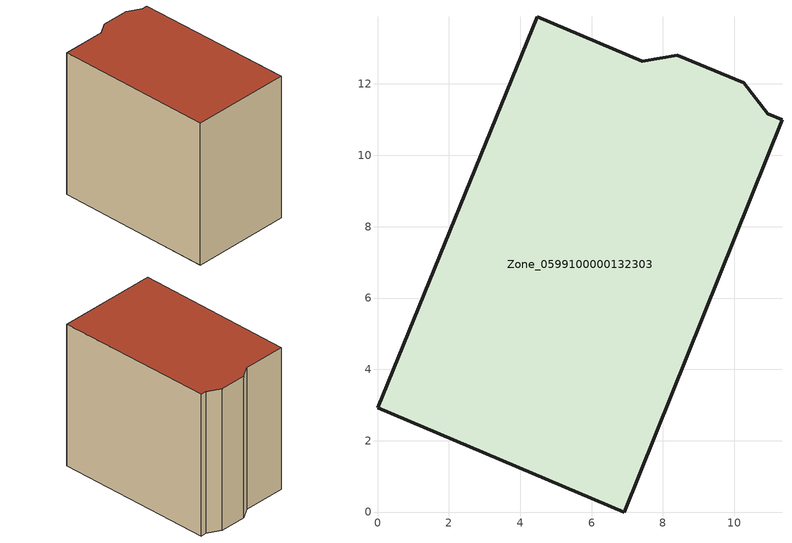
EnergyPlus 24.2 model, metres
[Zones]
Zone_0599100000132303
 floor ground (C_G): 7.42,12.64 8.41,12.81 10.26,12.03 10.94,11.16 11.34,10.99 6.92,0 0,2.92 4.48,13.88 z0
 wall outside (C_F): 10.94,11.16 10.26,12.03 8.41,12.81 7.42,12.64 4.48,13.88 0,2.92 6.92,0 11.34,10.99 10.94,11.16 z0:11.03
 roof outside (C_R): 7.42,12.64 4.48,13.88 0,2.92 6.92,0 11.34,10.99 10.94,11.16 10.26,12.03 8.41,12.81 z11.03
[BUILDING]
Pand.0599100000132303: North Axis=0; Terrain=City; Loads Convergence Tolerance Value=0.04; Temperature Convergence Tolerance Value=0.4; Solar Distribution=FullExterior; Maximum Number of Warmup Days=25; Minimum Number of Warmup Days=1
[Site:Location]
Rotterdam.The.Hague.AP_ZH_NLD Design_Conditions: Latitude=51.96; Longitude=4.45; Time Zone=1; Elevation=-4.5
[SITE:GROUNDTEMPERATURE:BUILDINGSURFACE]
18, 18, 18, 18, 18, 18, 18, 18, 18, 18, 18, 18
[MATERIAL] Thermal Absorptance=0.9; Solar Absorptance=0.7; Visible Absorptance=0.7
Name | Roughness | Thickness | Conductivity | Density | Specific Heat
G.TI.1946 | MediumSmooth | 0.15 | 1 | 540 | 1210
F.TI.1946 | Rough | 0.3 | 0.857143 | 1920 | 840
R.TI.1946 | MediumRough | 0.2 | 0.1 | 1500 | 1000
[CONSTRUCTION]
C_G: G.TI.1946
C_F: F.TI.1946
C_R: R.TI.1946
[ZONE]
Zone_0599100000132303: Type=1; Multiplier=1; Ceiling Height=Autocalculate; Volume=Autocalculate; Floor Area=autocalculate; Part of Total Floor Area=Yes
[ZONEINFILTRATION:DESIGNFLOWRATE]
Infil_Zone_0599100000132303: Zone or ZoneList or Space or SpaceList=Zone_0599100000132303; Schedule=AlwaysOn; Design Flow Rate Calculation Method=Flow/Area; Flow Rate per Floor Area=0.003; Constant Term Coefficient=1; Temperature Term Coefficient=0; Velocity Term Coefficient=0; Velocity Squared Term Coefficient=0
[HVACTEMPLATE:ZONE:IDEALLOADSAIRSYSTEM]
Zone_0599100000132303: Maximum Heating Supply Air Temperature=50; Minimum Cooling Supply Air Temperature=13; Maximum Heating Supply Air Humidity Ratio=0.0156; Minimum Cooling Supply Air Humidity Ratio=0.0077; Heating Limit=NoLimit; Cooling Limit=NoLimit; Dehumidification Control Type=ConstantSensibleHeatRatio; Cooling Sensible Heat Ratio=0.7; Dehumidification Setpoint=60; Humidification Control Type=None; Humidification Setpoint=30; Outdoor Air Method=None; Outdoor Air Flow Rate per Person=0.00944; Outdoor Air Flow Rate per Zone Floor Area=0; Outdoor Air Flow Rate per Zone=0; Demand Controlled Ventilation Type=None; Outdoor Air Economizer Type=NoEconomizer; Heat Recovery Type=None; Sensible Heat Recovery Effectiveness=0.7; Latent Heat Recovery Effectiveness=0.65
[ZONECONTROL:THERMOSTAT]
ThermostatControl_Zone_0599100000132303: Zone or ZoneList=Zone_0599100000132303; Control Type Schedule=DualSetpointControlType; Control 1=Thermostat_Zone_0599100000132303; Temperature Difference Between Cutout And Setpoint=0
[THERMOSTATSETPOINT:DUALSETPOINT]
Thermostat_Zone_0599100000132303: Heating Setpoint Temperature Schedule=HeatingSetpoint_Zone_0599100000132303; Cooling Setpoint Temperature Schedule=CoolingSetpoint_Zone_0599100000132303
[SCHEDULE:COMPACT]
HeatingSetpoint_Zone_0599100000132303: Through: 12/31, For: AllDays, Until: 24:00, 21
CoolingSetpoint_Zone_0599100000132303: Through: 12/31, For: AllDays, Until: 24:00, 24
DualSetpointControlType: Through: 12/31, For: AllDays, Until: 24:00, 4
AlwaysOn: Through: 12/31, For: AllDays, Until: 24:00, 1
